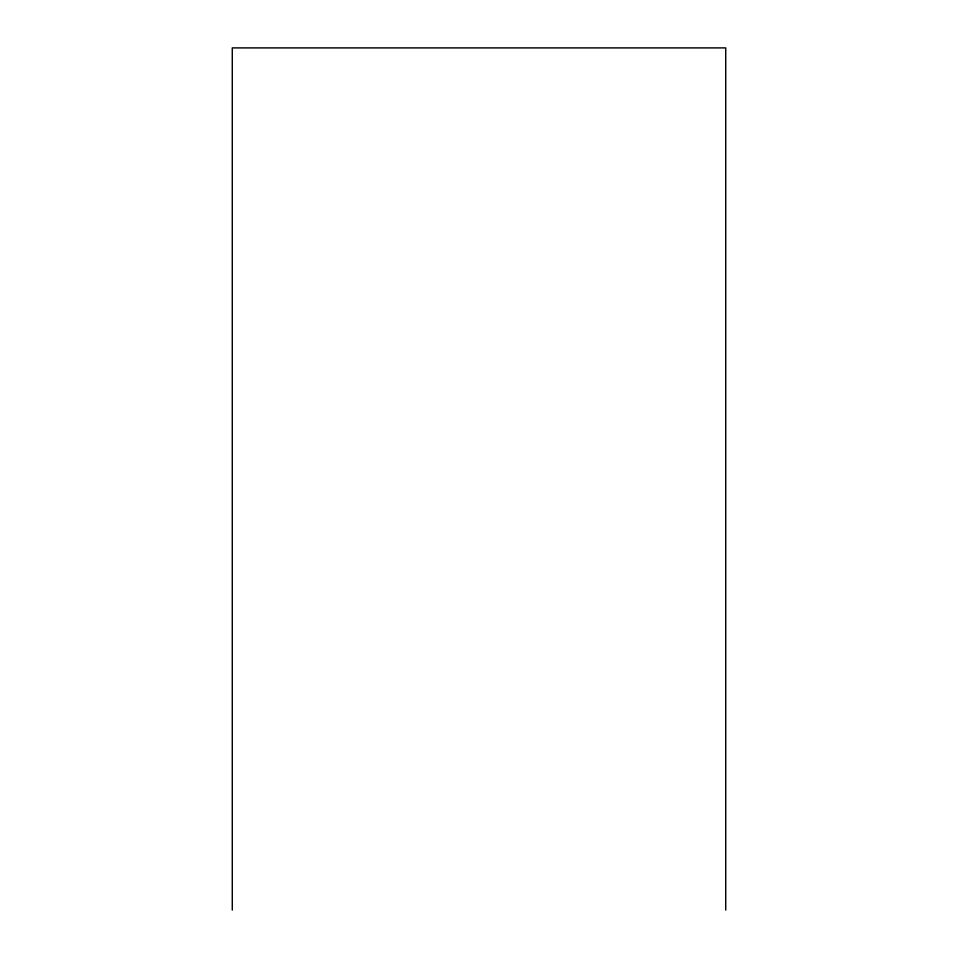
<?xml version="1.0" encoding="UTF-8"?>
<svg xmlns="http://www.w3.org/2000/svg" width="958" height="958" viewBox="0 0 958 958"><rect width="100%" height="100%" fill="white"/><g stroke="black" fill="none" stroke-linecap="round" stroke-linejoin="round"><path stroke-width="1.44" d="M725.721 910.1L725.721 47.9L232.279 47.9L232.279 910.1"/></g></svg>
